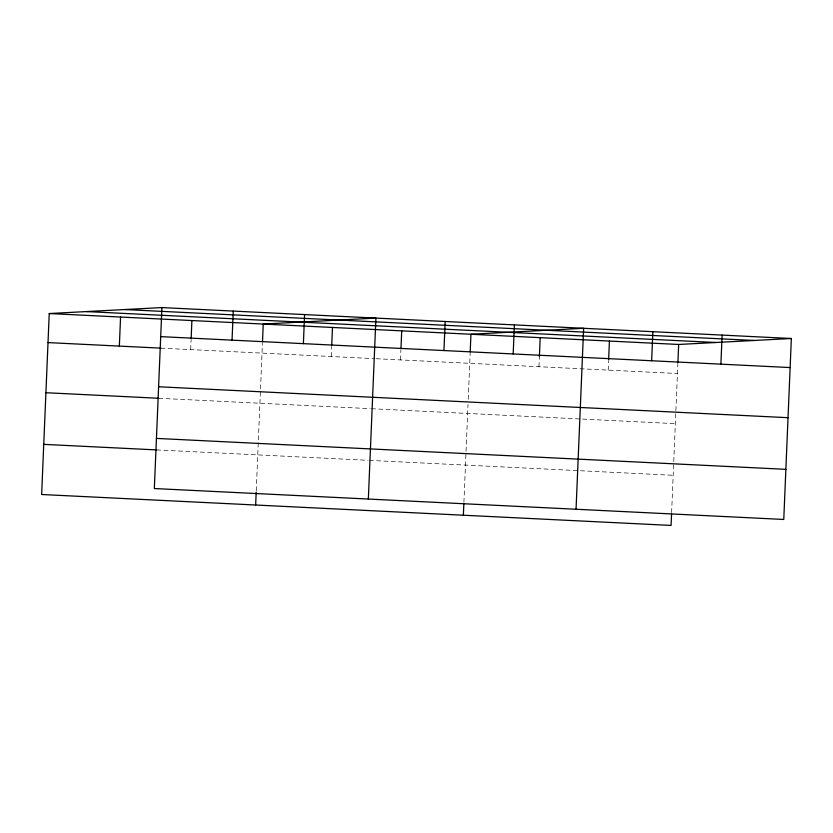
<?xml version="1.0" encoding="UTF-8"?>
<svg xmlns="http://www.w3.org/2000/svg" width="833" height="833" viewBox="0 0 833 833"><rect width="100%" height="100%" fill="white"/><g stroke="black" fill="none" stroke-linecap="round" stroke-linejoin="round"><path stroke-width="0.62" stroke-dasharray="4.17 3.12" d="M190.684 349.6L191.111 339.5M256.252 490.876L262.447 342.998M331.263 356.514L331.68 346.403M400.496 359.918L400.923 349.808M463.908 502.361L468.011 404.442M468.229 399.309L470.156 353.213M538.972 366.718L539.399 356.607M608.205 370.123L608.579 361.272M671.617 512.576L677.864 363.417M160.852 348.142L374.85 358.659M376.131 358.721L677.448 373.517M158.759 398.268L370.185 408.659M371.466 408.722L675.344 423.653M156.594 449.914L368.019 460.305M369.3 460.368L673.179 475.299"/><path stroke-width="1.25" d="M161.925 307.575L154.334 488.534L783.77 519.459L791.35 338.5L161.925 307.575L49.23 313.541L41.65 494.5L671.075 525.425L671.565 513.857M119.348 346.101L120.566 317.04M191.163 338.229L191.902 320.549M232.043 340.135L233.261 311.084M255.658 505.017L256.189 492.157M262.499 341.738L263.238 324.058L375.922 318.091L368.342 499.05M303.379 343.644L304.597 314.582M331.732 345.143L332.482 327.452M400.975 348.548L401.714 330.857M443.947 350.547L445.166 321.496M463.367 515.221L463.856 503.653M470.208 351.942L470.947 334.262L583.641 328.296L576.051 509.255M513.18 353.952L514.398 324.891M539.399 356.607L540.19 337.667M608.631 360.012L609.423 341.061M651.656 360.751L652.874 331.701M677.927 362.157L678.666 344.466L791.35 338.5M720.899 364.156L722.117 335.105M124.731 309.543L754.167 340.468M86.424 311.573L715.849 342.498M49.23 313.541L678.666 344.466M160.707 336.636L790.132 367.561M48.012 342.592L160.852 348.142M158.603 386.762L788.028 417.687M45.919 392.718L158.759 398.268M156.437 438.408L785.863 469.333M43.753 444.364L156.594 449.914"/></g></svg>
